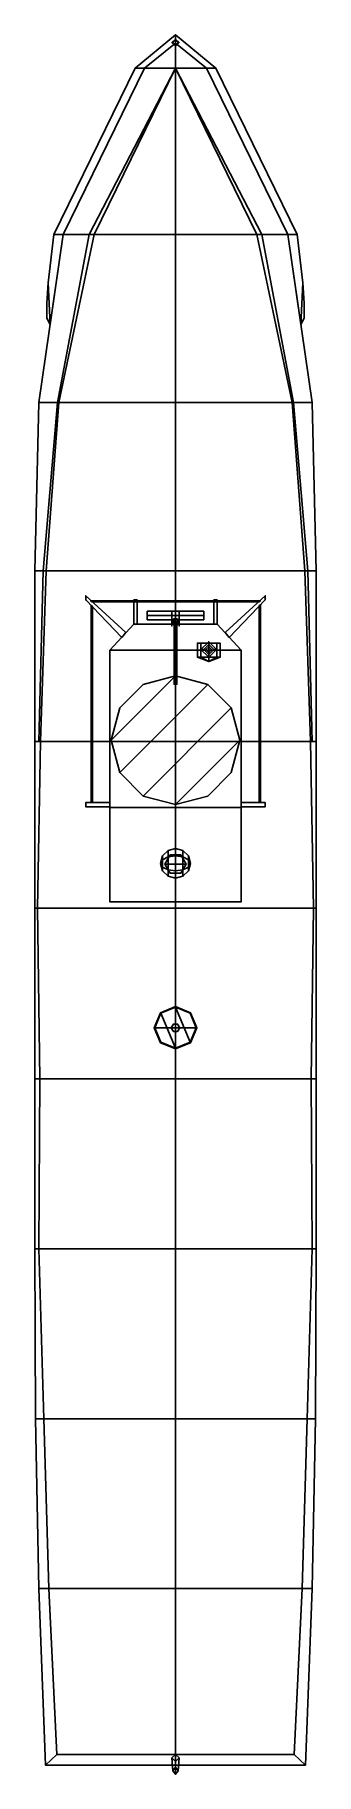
# Model space of a CAD drawing. Extents: x -2 to 2, y -12.3 to 12.2.
import ezdxf

# ---------------------------------------------------------------- set-up
doc = ezdxf.new("R2010")
doc.units = 0
doc.layers.get('0').update_dxf_attribs({"linetype": 'CONTINUOUS'})
doc.layers.add('HULL_ADDONS', color=6, linetype='CONTINUOUS')

msp = doc.modelspace()

# ---------------------------------------------------------------- linework, layer by layer
for points in [[(2.1e-15, 12.09, 1.08), (2e-15, 11.73999999999999, -0.120000000000001), (2e-15, 11.73999999999999, -0.120000000000001), (-0.4399999999999994, 11.73999999999999, 1.08)], [(2.1e-15, 12.09, 1.08), (2.1e-15, 12.09, 1.08), (-0.4399999999999994, 11.73999999999999, 1.08), (0.4400000000000033, 11.73999999999999, 1.08)], [(2.1e-15, 12.15, 1.279999999999999), (-0.0499999999999979, 12.1, 1.25), (-0.0399999999999979, 12.1, 3.289999999999999), (2.1e-15, 12.14, 3.289999999999999)], [(-0.0499999999999979, 12.1, 1.25), (2.1e-15, 12.05, 1.08), (2.1e-15, 12.06, 3.289999999999999), (-0.0399999999999979, 12.1, 3.289999999999999)], [(0.0400000000000021, 12.1, 3.289999999999999), (2.1e-15, 12.14, 3.289999999999999), (-0.0399999999999979, 12.1, 3.289999999999999), (2.1e-15, 12.06, 3.289999999999999)], [(0.0500000000000021, 12.1, 1.25), (2.1e-15, 12.15, 1.279999999999999), (2.1e-15, 12.14, 3.289999999999999), (0.0400000000000021, 12.1, 3.289999999999999)], [(2.1e-15, 12.05, 1.08), (0.0500000000000021, 12.1, 1.25), (0.0400000000000021, 12.1, 3.289999999999999), (2.1e-15, 12.06, 3.289999999999999)], [(0.4400000000000033, 11.73999999999999, 1.08), (2e-15, 11.73999999999999, -0.120000000000001), (2e-15, 11.73999999999999, -0.120000000000001), (2.1e-15, 12.09, 1.08)], [(-0.4399999999999994, 11.73999999999999, 1.08), (2e-15, 11.73999999999999, -0.120000000000001), (-1.219999999999997, 9.39000000000001, 0.0399999999999992), (-1.590000000000001, 9.39000000000001, 1.08)], [(0.4400000000000033, 11.73999999999999, 1.08), (-0.4399999999999994, 11.73999999999999, 1.08), (-1.590000000000001, 9.39000000000001, 1.08), (1.590000000000005, 9.390000000000002, 1.08)], [(2e-15, 11.73999999999999, -0.120000000000001), (2e-15, 11.73999999999999, -0.120000000000001), (-1.150000000000003, 9.39000000000001, -0.0300000000000011), (-1.219999999999997, 9.39000000000001, 0.0399999999999992)], [(2e-15, 11.73999999999999, -0.120000000000001), (2e-15, 11.73999999999999, -0.120000000000001), (1.8e-15, 9.39000000000001, -1.04), (-1.150000000000003, 9.39000000000001, -0.0300000000000011)], [(1.590000000000006, 9.390000000000002, 1.08), (1.220000000000001, 9.390000000000002, 0.0399999999999992), (2e-15, 11.73999999999999, -0.120000000000001), (0.4400000000000033, 11.73999999999999, 1.08)], [(1.150000000000008, 9.390000000000002, -0.0300000000000011), (1.8e-15, 9.39000000000001, -1.04), (2e-15, 11.73999999999999, -0.120000000000001), (2.3e-15, 11.73999999999999, -0.120000000000001)], [(1.220000000000001, 9.390000000000002, 0.0399999999999992), (1.150000000000008, 9.390000000000002, -0.0300000000000011), (2.3e-15, 11.73999999999999, -0.120000000000001), (2e-15, 11.73999999999999, -0.120000000000001)], [(-1.590000000000001, 9.39000000000001, 1.08), (-1.219999999999997, 9.39000000000001, 0.0399999999999992), (-1.67, 7.020000000000001, -0.1100000000000012), (-1.929999999999998, 7.020000000000001, 1.08)], [(1.590000000000006, 9.390000000000002, 1.08), (-1.590000000000001, 9.39000000000001, 1.08), (-1.929999999999998, 7.020000000000001, 1.08), (1.930000000000001, 7.019999999999994, 1.08)], [(-1.219999999999997, 9.39000000000001, 0.0399999999999992), (-1.150000000000003, 9.39000000000001, -0.0300000000000011), (-1.650000000000004, 7.020000000000001, -0.2100000000000008), (-1.67, 7.020000000000001, -0.1100000000000012)], [(-1.150000000000003, 9.39000000000001, -0.0300000000000011), (2.6e-15, 9.39000000000001, -1.04), (1.9e-15, 7.019999999999994, -1.08), (-1.650000000000004, 7.020000000000001, -0.2100000000000008)], [(1.650000000000007, 7.019999999999994, -0.2100000000000008), (1.9e-15, 7.019999999999994, -1.08), (2.6e-15, 9.39000000000001, -1.04), (1.150000000000008, 9.390000000000002, -0.0300000000000011)], [(1.670000000000003, 7.019999999999994, -0.1100000000000012), (1.650000000000007, 7.019999999999994, -0.2100000000000008), (1.150000000000008, 9.390000000000002, -0.0300000000000011), (1.220000000000001, 9.390000000000002, 0.0399999999999992)], [(1.930000000000001, 7.019999999999994, 1.08), (1.670000000000003, 7.019999999999994, -0.1100000000000012), (1.220000000000001, 9.390000000000002, 0.0399999999999992), (1.590000000000006, 9.390000000000002, 1.08)], [(-1.929999999999998, 7.020000000000001, 1.08), (-1.67, 7.020000000000001, -0.1100000000000012), (-1.870000000000003, 4.640000000000002, -0.1100000000000012), (-1.99, 4.640000000000002, 1.08)], [(-1.99, 4.640000000000002, 1.08), (1.990000000000001, 4.639999999999995, 1.08), (1.930000000000001, 7.019999999999994, 1.08), (-1.929999999999998, 7.020000000000001, 1.08)], [(-1.67, 7.020000000000001, -0.1100000000000012), (-1.650000000000004, 7.020000000000001, -0.2100000000000008), (-1.829999999999996, 4.640000000000002, -0.4300000000000016), (-1.870000000000003, 4.640000000000002, -0.1100000000000012)], [(-1.650000000000004, 7.020000000000001, -0.2100000000000008), (1.5e-15, 7.020000000000001, -1.08), (1.2e-15, 4.640000000000002, -1.099999999999999), (-1.829999999999996, 4.640000000000002, -0.4300000000000016)], [(1.829999999999998, 4.639999999999995, -0.4300000000000016), (1.2e-15, 4.640000000000002, -1.099999999999999), (1.5e-15, 7.020000000000001, -1.08), (1.650000000000007, 7.019999999999994, -0.2100000000000008)], [(1.870000000000004, 4.639999999999995, -0.1100000000000012), (1.829999999999998, 4.639999999999995, -0.4300000000000016), (1.650000000000007, 7.019999999999994, -0.2100000000000008), (1.670000000000003, 7.019999999999994, -0.1100000000000012)], [(1.990000000000001, 4.639999999999995, 1.08), (1.870000000000004, 4.639999999999995, -0.1100000000000012), (1.670000000000003, 7.019999999999994, -0.1100000000000012), (1.930000000000001, 7.019999999999994, 1.08)], [(-1.99, 4.640000000000002, 1.08), (-1.870000000000003, 4.640000000000002, -0.1100000000000012), (-1.93265060240964, 2.230000000000002, -0.1100000000000012), (-1.990000000000001, 2.230000000000002, 1.08)], [(1.990000000000001, 4.639999999999995, 1.08), (-1.99, 4.640000000000002, 1.08), (-1.990000000000001, 2.230000000000002, 1.08), (1.990000000000001, 2.229999999999995, 1.079999999999998)], [(-1.870000000000003, 4.640000000000002, -0.1100000000000012), (-1.829999999999996, 4.640000000000002, -0.4300000000000016), (-1.910000000000002, 2.230000000000002, -0.5800000000000002), (-1.93265060240964, 2.230000000000002, -0.1100000000000012)], [(-1.829999999999996, 4.640000000000002, -0.4300000000000016), (5e-16, 4.640000000000002, -1.099999999999999), (-5e-16, 2.229999999999995, -1.099999999999999), (-1.910000000000002, 2.230000000000002, -0.5800000000000002)], [(1.910000000000003, 2.229999999999995, -0.5800000000000002), (-5e-16, 2.229999999999995, -1.099999999999999), (5e-16, 4.640000000000002, -1.099999999999999), (1.829999999999998, 4.639999999999995, -0.4300000000000016)], [(1.932650602409641, 2.229999999999995, -0.1100000000000012), (1.910000000000003, 2.229999999999995, -0.5800000000000002), (1.829999999999998, 4.639999999999995, -0.4300000000000016), (1.870000000000004, 4.639999999999995, -0.1100000000000012)], [(1.990000000000001, 2.229999999999995, 1.08), (1.932650602409641, 2.229999999999995, -0.1100000000000012), (1.870000000000004, 4.639999999999995, -0.1100000000000012), (1.990000000000001, 4.639999999999995, 1.08)], [(-0.6999999999999992, 3.770000000000001, 2.959999999999999), (-0.6999999999999992, 3.770000000000001, 2.9), (-1.269999999999998, 4.29, 3.08), (-1.269999999999998, 4.29, 3.139999999999998)], [(-1.269999999999998, 4.229999999999998, 3.08), (-1.269999999999998, 4.29, 3.08), (-0.6999999999999992, 3.770000000000001, 2.9), (-0.759999999999999, 3.700000000000001, 2.9)], [(-1.269999999999998, 4.29, 3.139999999999998), (-1.269999999999998, 4.29, 3.08), (-1.269999999999998, 4.229999999999998, 3.08), (-1.269999999999998, 4.229999999999998, 3.139999999999998)], [(-0.759999999999999, 3.700000000000001, 2.959999999999999), (-0.6999999999999992, 3.770000000000001, 2.959999999999999), (-1.269999999999998, 4.29, 3.139999999999998), (-1.269999999999998, 4.229999999999998, 3.139999999999998)], [(-1.269999999999998, 4.229999999999998, 3.139999999999998), (-1.269999999999998, 4.229999999999998, 3.08), (-0.759999999999999, 3.700000000000001, 2.9), (-0.759999999999999, 3.700000000000001, 2.959999999999999)], [(-1.199999999999998, 4.220000000000004, 3.089999999999999), (-1.179999999999998, 4.205000000000003, 3.098660254037843), (1.180000000000001, 4.205000000000003, 3.098660254037843), (1.200000000000001, 4.220000000000004, 3.089999999999999)], [(-1.179999999999998, 4.205000000000003, 3.081339745962155), (-1.199999999999998, 4.220000000000004, 3.089999999999999), (1.200000000000001, 4.220000000000004, 3.089999999999999), (1.180000000000001, 4.205000000000003, 3.081339745962155)], [(-1.179999999999998, 4.205000000000003, 3.098660254037843), (-1.179999999999998, 4.205000000000003, 3.081339745962155), (1.180000000000001, 4.205000000000003, 3.081339745962155), (1.180000000000001, 4.205000000000003, 3.098660254037843)], [(-0.5899999999999987, 3.890000000000002, 2.959999999999999), (-0.5399999999999988, 3.890000000000002, 2.959999999999999), (-0.5399999999999988, 4.230000000000002, 3.139999999999998), (-0.5899999999999987, 4.230000000000002, 3.139999999999998)], [(-0.5899999999999987, 4.230000000000002, 3.08), (-0.5399999999999988, 4.230000000000002, 3.08), (-0.5399999999999988, 3.890000000000002, 2.9), (-0.5899999999999987, 3.890000000000002, 2.9)], [(-0.5899999999999987, 4.230000000000002, 3.139999999999998), (-0.5899999999999987, 4.230000000000002, 3.08), (-0.5899999999999987, 3.890000000000002, 2.9), (-0.5899999999999987, 3.890000000000002, 2.959999999999999)], [(-0.5399999999999988, 4.230000000000002, 3.139999999999998), (-0.5399999999999988, 4.230000000000002, 3.08), (-0.5899999999999987, 4.230000000000002, 3.08), (-0.5899999999999987, 4.230000000000002, 3.139999999999998)], [(-0.5399999999999988, 3.890000000000002, 2.959999999999999), (-0.5399999999999988, 3.890000000000002, 2.9), (-0.5399999999999988, 4.230000000000002, 3.08), (-0.5399999999999988, 4.230000000000002, 3.139999999999998)], [(0.5400000000000011, 3.890000000000002, 2.959999999999999), (0.5900000000000011, 3.890000000000002, 2.959999999999999), (0.5900000000000011, 4.230000000000002, 3.139999999999998), (0.5400000000000011, 4.230000000000002, 3.139999999999998)], [(0.5400000000000011, 4.230000000000002, 3.139999999999998), (0.5400000000000011, 4.230000000000002, 3.08), (0.5400000000000011, 3.890000000000002, 2.9), (0.5400000000000011, 3.890000000000002, 2.959999999999999)], [(0.5400000000000011, 4.230000000000002, 3.08), (0.5900000000000011, 4.230000000000002, 3.08), (0.5900000000000011, 3.890000000000002, 2.9), (0.5400000000000011, 3.890000000000002, 2.9)], [(0.5900000000000011, 4.230000000000002, 3.139999999999998), (0.5900000000000011, 4.230000000000002, 3.08), (0.5400000000000011, 4.230000000000002, 3.08), (0.5400000000000011, 4.230000000000002, 3.139999999999998)], [(0.5900000000000011, 3.890000000000002, 2.959999999999999), (0.5900000000000011, 3.890000000000002, 2.9), (0.5900000000000011, 4.230000000000002, 3.08), (0.5900000000000011, 4.230000000000002, 3.139999999999998)], [(1.270000000000001, 4.29, 3.08), (1.270000000000001, 4.230000000000002, 3.08), (0.7600000000000011, 3.700000000000001, 2.9), (0.7000000000000011, 3.770000000000001, 2.9)], [(1.270000000000001, 4.29, 3.139999999999998), (1.270000000000001, 4.29, 3.08), (0.7000000000000011, 3.770000000000001, 2.9), (0.7000000000000011, 3.770000000000001, 2.959999999999999)], [(0.7000000000000011, 3.770000000000001, 2.959999999999999), (0.7600000000000011, 3.700000000000001, 2.959999999999999), (1.270000000000001, 4.230000000000002, 3.139999999999998), (1.270000000000001, 4.29, 3.139999999999998)], [(0.7600000000000011, 3.700000000000001, 2.959999999999999), (0.7600000000000011, 3.700000000000001, 2.9), (1.270000000000001, 4.230000000000002, 3.08), (1.270000000000001, 4.230000000000002, 3.139999999999998)], [(1.270000000000001, 4.230000000000002, 3.139999999999998), (1.270000000000001, 4.230000000000002, 3.08), (1.270000000000001, 4.29, 3.08), (1.270000000000001, 4.29, 3.139999999999998)], [(-1.19, 1.370000000000001, 3.089999999999999), (-1.174999999999999, 1.370000000000001, 3.098660254037843), (-1.174999999999999, 4.140000000000002, 3.098660254037843), (-1.19, 4.150000000000003, 3.089999999999999)], [(-1.174999999999999, 1.370000000000001, 3.081339745962155), (-1.19, 1.370000000000001, 3.089999999999999), (-1.19, 4.150000000000003, 3.089999999999999), (-1.174999999999999, 4.140000000000002, 3.081339745962155)], [(-1.174999999999999, 1.370000000000001, 3.098660254037843), (-1.174999999999999, 1.370000000000001, 3.081339745962155), (-1.174999999999999, 4.140000000000002, 3.081339745962155), (-1.174999999999999, 4.140000000000002, 3.098660254037843)], [(-0.3999999999999989, 4.069999999999998, 5.839999999999998), (-0.399999999999999, 4.009999999999999, 5.899999999999996), (0.4000000000000011, 4.009999999999999, 5.899999999999996), (0.4000000000000012, 4.069999999999998, 5.839999999999998)], [(-0.399999999999999, 4.009999999999999, 5.779999999999999), (-0.3999999999999989, 4.069999999999998, 5.839999999999998), (0.4000000000000012, 4.069999999999998, 5.839999999999998), (0.4000000000000011, 4.009999999999999, 5.779999999999999)], [(-0.399999999999999, 4.009999999999999, 5.779999999999999), (-0.399999999999999, 3.950000000000001, 5.839999999999998), (-0.399999999999999, 4.009999999999999, 5.899999999999996), (-0.3999999999999989, 4.069999999999998, 5.839999999999998)], [(-0.399999999999999, 4.009999999999999, 5.899999999999996), (-0.399999999999999, 3.950000000000001, 5.839999999999998), (0.4000000000000011, 3.950000000000001, 5.839999999999998), (0.4000000000000011, 4.009999999999999, 5.899999999999996)], [(-0.399999999999999, 3.950000000000001, 5.839999999999998), (-0.399999999999999, 4.009999999999999, 5.779999999999999), (0.4000000000000011, 4.009999999999999, 5.779999999999999), (0.4000000000000011, 3.950000000000001, 5.839999999999998)], [(-0.0499999999999991, 3.860000000000001, 3.229999999999998), (-0.0499999999999991, 4.009999999999999, 3.229999999999998), (-0.0499999999999991, 4.06, 2.959999999999999), (-0.0499999999999991, 3.860000000000001, 2.959999999999999)], [(-0.0499999999999991, 3.860000000000001, 2.959999999999999), (-0.0499999999999991, 4.06, 2.959999999999999), (-0.0499999999999991, 4.009999999999999, 3.229999999999998), (-0.0499999999999991, 3.860000000000001, 3.229999999999998)], [(-0.0499999999999991, 3.92, 3.289999999999999), (-0.0499999999999991, 3.97, 3.289999999999999), (-0.0499999999999991, 4.009999999999999, 3.229999999999998), (-0.0499999999999991, 3.860000000000001, 3.229999999999998)], [(-0.0499999999999991, 3.860000000000001, 3.229999999999998), (-0.0499999999999991, 4.009999999999999, 3.229999999999998), (-0.0499999999999991, 3.97, 3.289999999999999), (-0.0499999999999991, 3.92, 3.289999999999999)], [(-0.0249999999999989, 3.963301270189221, 3.049999999999998), (-0.0499999999999989, 3.92, 3.049999999999998), (-0.0399999999999989, 3.92, 6.929999999999997), (-0.0199999999999989, 3.954641016151376, 6.929999999999997)], [(-0.0399999999999989, 3.92, 6.929999999999997), (-0.0199999999999989, 3.885358983848624, 6.929999999999997), (0.0200000000000011, 3.885358983848624, 6.929999999999997), (-0.0199999999999989, 3.954641016151376, 6.929999999999997)], [(0.0250000000000011, 3.963301270189221, 3.049999999999998), (-0.0249999999999989, 3.963301270189221, 3.049999999999998), (-0.0199999999999989, 3.954641016151376, 6.929999999999997), (0.0200000000000011, 3.954641016151376, 6.929999999999997)], [(-0.0199999999999989, 3.954641016151376, 6.929999999999997), (0.0200000000000011, 3.885358983848624, 6.929999999999997), (0.0400000000000011, 3.92, 6.929999999999997), (0.0200000000000011, 3.954641016151376, 6.929999999999997)], [(0.0500000000000011, 3.92, 3.049999999999998), (0.0250000000000011, 3.963301270189221, 3.049999999999998), (0.0200000000000011, 3.954641016151376, 6.929999999999997), (0.0400000000000011, 3.92, 6.929999999999997)], [(0.050000000000001, 3.860000000000001, 2.959999999999999), (0.050000000000001, 4.06, 2.959999999999999), (0.050000000000001, 4.009999999999999, 3.229999999999998), (0.050000000000001, 3.860000000000001, 3.229999999999998)], [(0.050000000000001, 3.860000000000001, 3.229999999999998), (0.050000000000001, 4.009999999999999, 3.229999999999998), (0.050000000000001, 4.06, 2.959999999999999), (0.050000000000001, 3.860000000000001, 2.959999999999999)], [(0.050000000000001, 3.92, 3.289999999999999), (0.050000000000001, 3.97, 3.289999999999999), (0.050000000000001, 4.009999999999999, 3.229999999999998), (0.050000000000001, 3.860000000000001, 3.229999999999998)], [(0.050000000000001, 3.860000000000001, 3.229999999999998), (0.050000000000001, 4.009999999999999, 3.229999999999998), (0.050000000000001, 3.97, 3.289999999999999), (0.050000000000001, 3.92, 3.289999999999999)], [(0.4000000000000012, 4.069999999999998, 5.839999999999998), (0.4000000000000011, 4.009999999999999, 5.899999999999996), (0.4000000000000011, 3.950000000000001, 5.839999999999998), (0.4000000000000011, 4.009999999999999, 5.779999999999999)], [(1.200000000000002, 4.160000000000001, 3.089999999999999), (1.185000000000001, 4.15, 3.098660254037843), (1.185000000000001, 1.370000000000001, 3.098660254037843), (1.200000000000001, 1.370000000000001, 3.089999999999999)], [(1.185000000000001, 4.15, 3.081339745962155), (1.200000000000002, 4.160000000000001, 3.089999999999999), (1.200000000000001, 1.370000000000001, 3.089999999999999), (1.185000000000001, 1.370000000000001, 3.081339745962155)], [(1.185000000000001, 4.15, 3.098660254037843), (1.185000000000001, 4.15, 3.081339745962155), (1.185000000000001, 1.370000000000001, 3.081339745962155), (1.185000000000001, 1.370000000000001, 3.098660254037843)], [(-0.5899999999999989, 3.890000000000002, 2.959999999999999), (-0.5899999999999989, 3.890000000000002, 1.08), (-0.929999999999999, 3.520000000000001, 1.08), (-0.929999999999999, 3.520000000000001, 2.959999999999999)], [(0.930000000000001, 3.520000000000001, 2.959999999999999), (0.5900000000000011, 3.890000000000002, 2.959999999999999), (-0.5899999999999989, 3.890000000000002, 2.959999999999999), (-0.929999999999999, 3.520000000000001, 2.959999999999999)], [(0.5900000000000011, 3.890000000000002, 2.959999999999999), (0.5900000000000011, 3.890000000000002, 1.08), (-0.5899999999999989, 3.890000000000002, 1.08), (-0.5899999999999989, 3.890000000000002, 2.959999999999999)], [(-0.0499999999999989, 3.92, 3.049999999999998), (-0.0249999999999989, 3.876698729810778, 3.049999999999998), (-0.0199999999999989, 3.885358983848624, 6.929999999999997), (-0.0399999999999989, 3.92, 6.929999999999997)], [(-0.0249999999999989, 3.876698729810778, 3.049999999999998), (0.0250000000000011, 3.876698729810778, 3.049999999999998), (0.0200000000000011, 3.885358983848624, 6.929999999999997), (-0.0199999999999989, 3.885358983848624, 6.929999999999997)], [(-0.019999999999999, 3.040000000000001, 6.119999999999999), (1e-15, 3.040000000000001, 6.15), (1.1e-15, 3.92, 5.839999999999998), (-0.0199999999999989, 3.92, 5.819999999999998)], [(1e-15, 3.040000000000001, 6.08), (-0.019999999999999, 3.040000000000001, 6.119999999999999), (-0.0199999999999989, 3.92, 5.819999999999998), (1.1e-15, 3.92, 5.799999999999998)], [(1e-15, 3.040000000000001, 6.15), (0.020000000000001, 3.040000000000001, 6.119999999999999), (0.0200000000000011, 3.92, 5.819999999999998), (1.1e-15, 3.92, 5.839999999999998)], [(0.020000000000001, 3.040000000000001, 6.119999999999999), (1e-15, 3.040000000000001, 6.08), (1.1e-15, 3.92, 5.799999999999998), (0.0200000000000011, 3.92, 5.819999999999998)], [(0.0250000000000011, 3.876698729810778, 3.049999999999998), (0.0500000000000011, 3.92, 3.049999999999998), (0.0400000000000011, 3.92, 6.929999999999997), (0.0200000000000011, 3.885358983848624, 6.929999999999997)], [(0.930000000000001, 3.520000000000001, 1.08), (0.5900000000000011, 3.890000000000002, 1.08), (0.5900000000000011, 3.890000000000002, 2.959999999999999), (0.930000000000001, 3.520000000000001, 2.959999999999999)], [(-0.929999999999999, 3.520000000000001, 2.959999999999999), (-0.929999999999999, 3.520000000000001, 1.08), (-0.9299999999999993, 1.300000000000001, 1.08), (-0.9299999999999993, 1.300000000000001, 2.959999999999999)], [(0.9300000000000007, 1.300000000000001, 2.959999999999999), (0.930000000000001, 3.520000000000001, 2.959999999999999), (-0.929999999999999, 3.520000000000001, 2.959999999999999), (-0.9299999999999993, 1.300000000000001, 2.959999999999999)], [(0.3100000000000034, 3.620000051987157, 3.609999956739452), (0.583137084989849, 3.620000051987157, 3.496862871749604), (0.4700000000000014, 3.620000051987157, 3.449999956739452), (0.3568629150101537, 3.620000051987157, 3.496862871749604)], [(0.3568629150101559, 3.620000051987157, 3.7231370417293), (0.6300000000000014, 3.620000051987157, 3.609999956739452), (0.583137084989849, 3.620000051987157, 3.496862871749604), (0.3100000000000013, 3.620000051987157, 3.609999956739452)], [(0.3568629150101537, 3.420000051987158, 3.496862871749604), (0.3100000000000012, 3.420000051987158, 3.609999956739452), (0.3100000000000013, 3.620000051987157, 3.609999956739452), (0.3568629150101537, 3.620000051987157, 3.496862871749604)], [(0.3100000000000012, 3.420000051987158, 3.609999956739452), (0.3568629150101537, 3.420000051987158, 3.7231370417293), (0.3568629150101537, 3.620000051987157, 3.7231370417293), (0.3100000000000013, 3.620000051987157, 3.609999956739452)], [(0.4700000000000012, 3.420000051987158, 3.449999956739452), (0.3568629150101537, 3.420000051987158, 3.496862871749604), (0.3568629150101537, 3.620000051987157, 3.496862871749604), (0.4700000000000014, 3.620000051987157, 3.449999956739452)], [(0.4700000000000035, 3.620000051987157, 3.769999956739452), (0.5831370849898511, 3.620000051987157, 3.7231370417293), (0.6300000000000014, 3.620000051987157, 3.609999956739452), (0.3568629150101537, 3.620000051987157, 3.7231370417293)], [(0.3568629150101537, 3.420000051987158, 3.7231370417293), (0.4700000000000012, 3.420000051987158, 3.769999956739452), (0.4700000000000014, 3.620000051987157, 3.769999956739452), (0.3568629150101537, 3.620000051987157, 3.7231370417293)], [(0.4700000000000011, 3.640000000000002, 2.959999999999999), (0.360000000000001, 3.530000000000003, 2.959999999999999), (0.360000000000001, 3.530000000000003, 3.089999999999999), (0.4700000000000011, 3.640000000000002, 3.089999999999999)], [(0.4000000000000011, 3.530000000000003, 3.299999999999998), (0.4700000000000011, 3.600000000000003, 3.299999999999998), (0.4700000000000011, 3.640000000000002, 3.089999999999999), (0.360000000000001, 3.530000000000003, 3.089999999999999)], [(0.360000000000001, 3.530000000000003, 2.959999999999999), (0.470000000000001, 3.420000000000003, 2.959999999999999), (0.470000000000001, 3.420000000000003, 3.089999999999999), (0.360000000000001, 3.530000000000003, 3.089999999999999)], [(0.470000000000001, 3.460000000000003, 3.299999999999998), (0.4000000000000011, 3.530000000000003, 3.299999999999998), (0.360000000000001, 3.530000000000003, 3.089999999999999), (0.470000000000001, 3.420000000000003, 3.089999999999999)], [(0.4000000000000011, 3.530000000000003, 3.299999999999998), (0.470000000000001, 3.460000000000003, 3.299999999999998), (0.5400000000000014, 3.530000000000003, 3.299999999999998), (0.4700000000000011, 3.600000000000003, 3.299999999999998)], [(0.470000000000001, 3.570000000000002, 3.299999999999998), (0.4300000000000011, 3.530000000000003, 3.299999999999998), (0.4300000000000011, 3.530000000000003, 3.469999999999998), (0.470000000000001, 3.570000000000002, 3.449999999999999)], [(0.4300000000000011, 3.530000000000003, 3.299999999999998), (0.470000000000001, 3.490000000000004, 3.299999999999998), (0.470000000000001, 3.490000000000004, 3.449999999999999), (0.4300000000000011, 3.530000000000003, 3.469999999999998)], [(0.5800000000000011, 3.530000000000003, 2.959999999999999), (0.4700000000000011, 3.640000000000002, 2.959999999999999), (0.4700000000000011, 3.640000000000002, 3.089999999999999), (0.5800000000000011, 3.530000000000003, 3.089999999999999)], [(0.4700000000000011, 3.600000000000003, 3.299999999999998), (0.5400000000000011, 3.530000000000003, 3.299999999999998), (0.5800000000000011, 3.530000000000003, 3.089999999999999), (0.4700000000000011, 3.640000000000002, 3.089999999999999)], [(0.583137084989849, 3.420000051987158, 3.496862871749604), (0.4700000000000012, 3.420000051987158, 3.449999956739452), (0.4700000000000014, 3.620000051987157, 3.449999956739452), (0.583137084989849, 3.620000051987157, 3.496862871749604)], [(0.4700000000000012, 3.420000051987158, 3.769999956739452), (0.583137084989849, 3.420000051987158, 3.7231370417293), (0.583137084989849, 3.620000051987157, 3.7231370417293), (0.4700000000000014, 3.620000051987157, 3.769999956739452)], [(0.5100000000000011, 3.530000000000003, 3.299999999999998), (0.470000000000001, 3.570000000000002, 3.299999999999998), (0.470000000000001, 3.570000000000002, 3.449999999999999), (0.5100000000000011, 3.530000000000003, 3.469999999999998)], [(0.470000000000001, 3.490000000000004, 3.299999999999998), (0.5100000000000011, 3.530000000000003, 3.299999999999998), (0.5100000000000011, 3.530000000000003, 3.469999999999998), (0.470000000000001, 3.490000000000004, 3.449999999999999)], [(0.470000000000001, 3.420000000000003, 2.959999999999999), (0.5800000000000011, 3.530000000000003, 2.959999999999999), (0.5800000000000011, 3.530000000000003, 3.089999999999999), (0.470000000000001, 3.420000000000003, 3.089999999999999)], [(0.5400000000000011, 3.530000000000003, 3.299999999999998), (0.470000000000001, 3.460000000000003, 3.299999999999998), (0.470000000000001, 3.420000000000003, 3.089999999999999), (0.5800000000000011, 3.530000000000003, 3.089999999999999)], [(0.6300000000000014, 3.420000051987158, 3.609999956739452), (0.583137084989849, 3.420000051987158, 3.496862871749604), (0.583137084989849, 3.620000051987157, 3.496862871749604), (0.6300000000000014, 3.620000051987157, 3.609999956739452)], [(0.583137084989849, 3.420000051987158, 3.7231370417293), (0.6300000000000014, 3.420000051987158, 3.609999956739452), (0.6300000000000014, 3.620000051987157, 3.609999956739452), (0.583137084989849, 3.620000051987157, 3.7231370417293)], [(0.9300000000000007, 1.300000000000001, 1.08), (0.930000000000001, 3.520000000000001, 1.08), (0.930000000000001, 3.520000000000001, 2.959999999999999), (0.9300000000000007, 1.300000000000001, 2.959999999999999)], [(0.3568629150101537, 3.420000051987158, 3.7231370417293), (0.3100000000000012, 3.420000051987158, 3.609999956739452), (0.4700000000000012, 3.360000051987155, 3.609999956739452)], [(0.3100000000000012, 3.420000051987158, 3.609999956739452), (0.3568629150101537, 3.420000051987158, 3.496862871749604), (0.4700000000000012, 3.360000051987155, 3.609999956739452)], [(0.3568629150101537, 3.420000051987158, 3.496862871749604), (0.4700000000000012, 3.420000051987158, 3.449999956739452), (0.4700000000000012, 3.360000051987155, 3.609999956739452)], [(0.4700000000000013, 3.420000051987158, 3.769999956739452), (0.3568629150101537, 3.420000051987158, 3.7231370417293), (0.4700000000000012, 3.360000051987155, 3.609999956739452)], [(0.4700000000000012, 3.420000051987158, 3.449999956739452), (0.583137084989849, 3.420000051987158, 3.496862871749604), (0.4700000000000012, 3.360000051987155, 3.609999956739452)], [(0.583137084989849, 3.420000051987158, 3.7231370417293), (0.4700000000000013, 3.420000051987158, 3.769999956739452), (0.4700000000000012, 3.360000051987155, 3.609999956739452)], [(0.6300000000000014, 3.420000051987158, 3.609999956739452), (0.583137084989849, 3.420000051987158, 3.7231370417293), (0.4700000000000012, 3.360000051987155, 3.609999956739452)], [(0.583137084989849, 3.420000051987158, 3.496862871749604), (0.6300000000000014, 3.420000051987158, 3.609999956739452), (0.4700000000000012, 3.360000051987155, 3.609999956739452)], [(-0.7880831174438385, 1.795000000000002, 3.389999999999998), (0.4550000000000016, 3.038083117443842, 3.389999999999998), (1.2e-15, 3.160000000000002, 3.389999999999998), (-0.909999999999999, 2.250000000000002, 3.389999999999998)], [(-0.9099999999999994, 2.250000000000002, 3.389999999999998), (1.5e-15, 3.160000000000002, 3.389999999999998), (-0.4549999999999991, 3.038083117443842, 3.389999999999998), (-0.7880831174438386, 2.705000000000002, 3.389999999999998)], [(-0.4549999999999991, 3.038083117443842, 2.959999999999999), (-0.7880831174438386, 2.705000000000002, 2.959999999999999), (-0.7880831174438386, 2.705000000000002, 3.389999999999998), (-0.4549999999999991, 3.038083117443842, 3.389999999999998)], [(-0.4549999999999994, 1.461916882556162, 3.389999999999998), (0.7880831174438407, 2.705000000000002, 3.389999999999998), (0.4550000000000014, 3.038083117443842, 3.389999999999998), (-0.7880831174438385, 1.795000000000002, 3.389999999999998)], [(1.2e-15, 3.160000000000002, 2.959999999999999), (-0.4549999999999991, 3.038083117443842, 2.959999999999999), (-0.4549999999999991, 3.038083117443842, 3.389999999999998), (1.2e-15, 3.160000000000002, 3.389999999999998)], [(0.020000000000001, 3.040000000000001, 6.119999999999999), (1e-15, 3.040000000000001, 6.15), (-0.019999999999999, 3.040000000000001, 6.119999999999999), (1e-15, 3.040000000000001, 6.08)], [(0.4550000000000014, 3.038083117443842, 2.959999999999999), (1.2e-15, 3.160000000000002, 2.959999999999999), (1.2e-15, 3.160000000000002, 3.389999999999998), (0.4550000000000014, 3.038083117443842, 3.389999999999998)], [(0.7880831174438404, 2.705000000000002, 2.959999999999999), (0.4550000000000014, 3.038083117443842, 2.959999999999999), (0.4550000000000014, 3.038083117443842, 3.389999999999998), (0.7880831174438404, 2.705000000000002, 3.389999999999998)], [(-0.7880831174438386, 2.705000000000002, 2.959999999999999), (-0.909999999999999, 2.250000000000002, 2.959999999999999), (-0.909999999999999, 2.250000000000002, 3.389999999999998), (-0.7880831174438386, 2.705000000000002, 3.389999999999998)], [(7e-16, 1.340000000000002, 3.389999999999998), (0.910000000000001, 2.250000000000002, 3.389999999999998), (0.7880831174438404, 2.705000000000002, 3.389999999999998), (-0.4549999999999994, 1.461916882556162, 3.389999999999998)], [(0.9100000000000008, 2.250000000000002, 2.959999999999999), (0.7880831174438404, 2.705000000000002, 2.959999999999999), (0.7880831174438404, 2.705000000000002, 3.389999999999998), (0.9100000000000008, 2.250000000000002, 3.389999999999998)], [(-1.990000000000001, 2.230000000000002, 1.08), (-1.910000000000002, 2.230000000000002, -0.5800000000000002), (-1.950000000000002, -0.119999999999997, -0.6700000000000002), (-1.990000000000001, -0.119999999999997, 1.08)], [(1.990000000000001, 2.229999999999995, 1.08), (-1.990000000000001, 2.230000000000002, 1.08), (-1.990000000000001, -0.119999999999997, 1.08), (1.990000000000001, -0.1200000000000041, 1.08)], [(-1.910000000000002, 2.230000000000002, -0.5800000000000002), (9e-16, 2.230000000000002, -1.099999999999999), (6e-16, -0.119999999999997, -1.099999999999999), (-1.950000000000002, -0.119999999999997, -0.6700000000000002)], [(-0.909999999999999, 2.250000000000002, 2.959999999999999), (-0.7880831174438385, 1.795000000000002, 2.959999999999999), (-0.7880831174438385, 1.795000000000002, 3.389999999999998), (-0.909999999999999, 2.250000000000002, 3.389999999999998)], [(0.4550000000000006, 1.461916882556162, 3.389999999999998), (0.7880831174438399, 1.795000000000002, 3.389999999999998), (0.9100000000000008, 2.250000000000002, 3.389999999999998), (7e-16, 1.340000000000002, 3.389999999999998)], [(1.950000000000002, -0.1200000000000041, -0.6700000000000002), (6e-16, -0.119999999999997, -1.099999999999999), (9e-16, 2.230000000000002, -1.099999999999999), (1.910000000000003, 2.229999999999995, -0.5800000000000002)], [(0.7880831174438399, 1.795000000000002, 2.959999999999999), (0.9100000000000008, 2.250000000000002, 2.959999999999999), (0.9100000000000008, 2.250000000000002, 3.389999999999998), (0.7880831174438399, 1.795000000000002, 3.389999999999998)], [(1.990000000000001, -0.1200000000000041, 1.08), (1.950000000000002, -0.1200000000000041, -0.6700000000000002), (1.910000000000003, 2.229999999999995, -0.5800000000000002), (1.990000000000001, 2.229999999999995, 1.08)], [(-0.7880831174438385, 1.795000000000002, 2.959999999999999), (-0.4549999999999994, 1.461916882556162, 2.959999999999999), (-0.4549999999999994, 1.461916882556162, 3.389999999999998), (-0.7880831174438385, 1.795000000000002, 3.389999999999998)], [(0.4550000000000006, 1.461916882556162, 2.959999999999999), (0.7880831174438399, 1.795000000000002, 2.959999999999999), (0.7880831174438399, 1.795000000000002, 3.389999999999998), (0.4550000000000006, 1.461916882556162, 3.389999999999998)], [(-1.269999999999999, 1.370000000000001, 3.139999999999998), (-1.269999999999999, 1.370000000000001, 3.08), (-1.269999999999999, 1.31, 3.08), (-1.269999999999999, 1.31, 3.139999999999998)], [(-0.9299999999999993, 1.31, 2.959999999999999), (-0.9299999999999993, 1.370000000000001, 2.959999999999999), (-1.269999999999999, 1.370000000000001, 3.139999999999998), (-1.269999999999999, 1.31, 3.139999999999998)], [(-0.9299999999999993, 1.370000000000001, 2.959999999999999), (-0.9299999999999993, 1.370000000000001, 2.9), (-1.269999999999999, 1.370000000000001, 3.08), (-1.269999999999999, 1.370000000000001, 3.139999999999998)], [(-1.269999999999999, 1.31, 3.08), (-1.269999999999999, 1.370000000000001, 3.08), (-0.9299999999999993, 1.370000000000001, 2.9), (-0.9299999999999993, 1.31, 2.9)], [(-1.269999999999999, 1.31, 3.139999999999998), (-1.269999999999999, 1.31, 3.08), (-0.9299999999999993, 1.31, 2.9), (-0.9299999999999993, 1.31, 2.959999999999999)], [(-0.9299999999999993, 1.300000000000001, 2.959999999999999), (-0.9299999999999993, 1.300000000000001, 2.199999999999999), (0.9300000000000007, 1.300000000000001, 2.199999999999999), (0.9300000000000007, 1.300000000000001, 2.959999999999999)], [(-0.9299999999999993, 1.300000000000001, 2.199999999999999), (-0.9299999999999993, 1.300000000000001, 1.08), (-0.9299999999999995, -0.0299999999999989, 1.08), (-0.9299999999999995, -0.0299999999999989, 2.199999999999999)], [(0.9300000000000006, -0.0299999999999989, 2.199999999999999), (0.9300000000000007, 1.300000000000001, 2.199999999999999), (-0.9299999999999993, 1.300000000000001, 2.199999999999999), (-0.9299999999999995, -0.0299999999999989, 2.199999999999999)], [(-0.4549999999999994, 1.461916882556162, 2.959999999999999), (7e-16, 1.340000000000002, 2.959999999999999), (7e-16, 1.340000000000002, 3.389999999999998), (-0.4549999999999994, 1.461916882556162, 3.389999999999998)], [(7e-16, 1.340000000000002, 2.959999999999999), (0.4550000000000006, 1.461916882556162, 2.959999999999999), (0.4550000000000006, 1.461916882556162, 3.389999999999998), (7e-16, 1.340000000000002, 3.389999999999998)], [(1.27, 1.370000000000003, 3.08), (1.27, 1.310000000000002, 3.08), (0.9300000000000007, 1.310000000000002, 2.9), (0.9300000000000007, 1.370000000000003, 2.9)], [(1.27, 1.370000000000003, 3.139999999999998), (1.27, 1.370000000000003, 3.08), (0.9300000000000007, 1.370000000000003, 2.9), (0.9300000000000007, 1.370000000000003, 2.959999999999999)], [(0.9300000000000007, 1.370000000000003, 2.959999999999999), (0.9300000000000007, 1.310000000000002, 2.959999999999999), (1.27, 1.310000000000002, 3.139999999999998), (1.27, 1.370000000000003, 3.139999999999998)], [(0.9300000000000007, 1.310000000000002, 2.959999999999999), (0.9300000000000007, 1.310000000000002, 2.9), (1.27, 1.310000000000002, 3.08), (1.27, 1.310000000000002, 3.139999999999998)], [(0.9300000000000006, -0.0299999999999989, 1.08), (0.9300000000000007, 1.300000000000001, 1.08), (0.9300000000000007, 1.300000000000001, 2.199999999999999), (0.9300000000000006, -0.0299999999999989, 2.199999999999999)], [(1.27, 1.310000000000002, 3.139999999999998), (1.27, 1.310000000000002, 3.08), (1.27, 1.370000000000003, 3.08), (1.27, 1.370000000000003, 3.139999999999998)], [(-0.2100000000000095, 0.5100000561149582, 3.680000019388035), (-0.1818653347947405, 0.5625000561149675, 3.770932686785403), (-0.1818653347947405, 0.6150000561149623, 3.680000019388035), (-0.2100000000000095, 0.5100000561149582, 3.680000019388035)], [(-0.2100000000000095, 0.5100000561149582, 3.680000019388035), (-0.1818653347947405, 0.6150000561149623, 3.680000019388035), (-0.1818653347947405, 0.5625000561149675, 3.589067351990667), (-0.2100000000000095, 0.5100000561149582, 3.680000019388035)], [(-0.2100000000000095, 0.5100000561149582, 3.680000019388035), (-0.1818653347947405, 0.4575000561149492, 3.770932686785403), (-0.1818653347947405, 0.5625000561149675, 3.770932686785403), (-0.2100000000000095, 0.5100000561149582, 3.680000019388035)], [(-0.2100000000000095, 0.5100000561149582, 3.680000019388035), (-0.1818653347947405, 0.5625000561149675, 3.589067351990667), (-0.1818653347947405, 0.4575000561149492, 3.589067351990653), (-0.2100000000000095, 0.5100000561149582, 3.680000019388035)], [(-0.2100000000000095, 0.5100000561149582, 3.680000019388028), (-0.1818653347947405, 0.4050000561149543, 3.680000019388028), (-0.1818653347947405, 0.4575000561149492, 3.770932686785403), (-0.2100000000000095, 0.5100000561149582, 3.680000019388035)], [(-0.2100000000000095, 0.5100000561149582, 3.680000019388035), (-0.1818653347947405, 0.4575000561149492, 3.589067351990653), (-0.1818653347947405, 0.4050000561149543, 3.680000019388028), (-0.2100000000000095, 0.5100000561149582, 3.680000019388028)], [(-0.1818653347947405, 0.5625000561149675, 3.770932686785403), (-0.1050000000000055, 0.6009327235123263, 3.837500019388034), (-0.1050000000000055, 0.6918653909096945, 3.680000019388035), (-0.1818653347947405, 0.6150000561149623, 3.680000019388035)], [(-0.1818653347947405, 0.6150000561149623, 3.680000019388035), (-0.1050000000000055, 0.6918653909096945, 3.680000019388035), (-0.1050000000000055, 0.6009327235123263, 3.522500019388036), (-0.1818653347947405, 0.5625000561149675, 3.589067351990667)], [(-0.1818653347947405, 0.4575000561149492, 3.770932686785403), (-0.1050000000000056, 0.4190673887175902, 3.837500019388048), (-0.1050000000000055, 0.6009327235123263, 3.837500019388034), (-0.1818653347947405, 0.5625000561149675, 3.770932686785403)], [(-0.1818653347947405, 0.5625000561149675, 3.589067351990667), (-0.1050000000000055, 0.6009327235123263, 3.522500019388036), (-0.1050000000000056, 0.4190673887175902, 3.522500019388022), (-0.1818653347947405, 0.4575000561149492, 3.589067351990653)], [(-0.0750000000000015, 0.6299038666826218, 2.200000019388031), (-0.1500000000000015, 0.5000000561149532, 2.200000019388031), (-0.1500000000000015, 0.5000000561149532, 3.500000019388028), (-0.0750000000000015, 0.6299038666826218, 3.500000019388028)], [(-0.1500000000000015, 0.5000000561149532, 3.500000019388028), (0.1499999999999985, 0.5000000561149532, 3.500000019388028), (0.0749999999999985, 0.6299038666826218, 3.500000019388028), (-0.0750000000000015, 0.6299038666826218, 3.500000019388028)], [(-0.1500000000000015, 0.5000000561149532, 2.200000019388031), (-0.0750000000000016, 0.3700962455472845, 2.200000019388031), (-0.0750000000000016, 0.3700962455472845, 3.500000019388028), (-0.1500000000000015, 0.5000000561149532, 3.500000019388028)], [(-0.0750000000000016, 0.3700962455472845, 3.500000019388028), (0.0749999999999984, 0.3700962455472845, 3.500000019388028), (0.1499999999999985, 0.5000000561149532, 3.500000019388028), (-0.1500000000000015, 0.5000000561149532, 3.500000019388028)], [(-0.1050000000000055, 0.6009327235123263, 3.837500019388034), (-1.5e-15, 0.6150000561149623, 3.861865354182771), (-1.5e-15, 0.7200000561149662, 3.680000019388035), (-0.1050000000000055, 0.6918653909096945, 3.680000019388035)], [(-0.1050000000000055, 0.6918653909096945, 3.680000019388035), (-1.5e-15, 0.7200000561149662, 3.680000019388035), (-1.5e-15, 0.6150000561149623, 3.498134684593299), (-0.1050000000000055, 0.6009327235123263, 3.522500019388036)], [(-0.1050000000000056, 0.4190673887175902, 3.837500019388048), (-1.6e-15, 0.4050000561149543, 3.861865354182786), (-1.5e-15, 0.6150000561149623, 3.861865354182771), (-0.1050000000000055, 0.6009327235123263, 3.837500019388034)], [(-0.1050000000000055, 0.6009327235123263, 3.522500019388036), (-1.5e-15, 0.6150000561149623, 3.498134684593299), (-1.6e-15, 0.4050000561149543, 3.498134684593285), (-0.1050000000000056, 0.4190673887175902, 3.522500019388022)], [(0.0749999999999985, 0.6299038666826218, 2.200000019388031), (-0.0750000000000015, 0.6299038666826218, 2.200000019388031), (-0.0750000000000015, 0.6299038666826218, 3.500000019388028), (0.0749999999999985, 0.6299038666826218, 3.500000019388028)], [(-1.5e-15, 0.6150000561149623, 3.861865354182771), (0.1050000000000024, 0.6009327235123263, 3.837500019388034), (0.1050000000000024, 0.6918653909096945, 3.680000019388035), (-1.5e-15, 0.7200000561149662, 3.680000019388035)], [(-1.5e-15, 0.7200000561149662, 3.680000019388035), (0.1050000000000024, 0.6918653909096945, 3.680000019388035), (0.1050000000000024, 0.6009327235123263, 3.522500019388036), (-1.5e-15, 0.6150000561149623, 3.498134684593299)], [(-1.6e-15, 0.4050000561149543, 3.861865354182786), (0.1050000000000024, 0.4190673887175902, 3.837500019388048), (0.1050000000000024, 0.6009327235123263, 3.837500019388034), (-1.5e-15, 0.6150000561149623, 3.861865354182771)], [(-1.5e-15, 0.6150000561149623, 3.498134684593299), (0.1050000000000024, 0.6009327235123263, 3.522500019388036), (0.1050000000000024, 0.4190673887175902, 3.522500019388022), (-1.6e-15, 0.4050000561149543, 3.498134684593285)], [(0.1499999999999985, 0.5000000561149532, 2.200000019388031), (0.0749999999999985, 0.6299038666826218, 2.200000019388031), (0.0749999999999985, 0.6299038666826218, 3.500000019388028), (0.1499999999999985, 0.5000000561149532, 3.500000019388028)], [(0.0749999999999984, 0.3700962455472845, 2.200000019388031), (0.1499999999999985, 0.5000000561149532, 2.200000019388031), (0.1499999999999985, 0.5000000561149532, 3.500000019388028), (0.0749999999999984, 0.3700962455472845, 3.500000019388028)], [(0.1050000000000024, 0.6009327235123263, 3.837500019388034), (0.1818653347947375, 0.5625000561149675, 3.770932686785403), (0.1818653347947375, 0.6150000561149623, 3.680000019388035), (0.1050000000000024, 0.6918653909096945, 3.680000019388035)], [(0.1050000000000024, 0.6918653909096945, 3.680000019388035), (0.1818653347947375, 0.6150000561149623, 3.680000019388035), (0.1818653347947375, 0.5625000561149675, 3.589067351990667), (0.1050000000000024, 0.6009327235123263, 3.522500019388036)], [(0.1050000000000024, 0.4190673887175902, 3.837500019388048), (0.1818653347947374, 0.4575000561149492, 3.770932686785403), (0.1818653347947375, 0.5625000561149675, 3.770932686785403), (0.1050000000000024, 0.6009327235123263, 3.837500019388034)], [(0.1050000000000024, 0.6009327235123263, 3.522500019388036), (0.1818653347947375, 0.5625000561149675, 3.589067351990667), (0.1818653347947374, 0.4575000561149492, 3.589067351990653), (0.1050000000000024, 0.4190673887175902, 3.522500019388022)], [(0.1818653347947375, 0.5625000561149675, 3.770932686785403), (0.2100000000000064, 0.5100000561149582, 3.680000019388035), (0.2100000000000064, 0.5100000561149582, 3.680000019388035), (0.1818653347947375, 0.6150000561149623, 3.680000019388035)], [(0.1818653347947375, 0.6150000561149623, 3.680000019388035), (0.2100000000000064, 0.5100000561149582, 3.680000019388035), (0.2100000000000064, 0.5100000561149582, 3.680000019388035), (0.1818653347947375, 0.5625000561149675, 3.589067351990667)], [(0.1818653347947374, 0.4575000561149492, 3.770932686785403), (0.2100000000000064, 0.5100000561149582, 3.680000019388035), (0.2100000000000064, 0.5100000561149582, 3.680000019388035), (0.1818653347947375, 0.5625000561149675, 3.770932686785403)], [(0.1818653347947375, 0.5625000561149675, 3.589067351990667), (0.2100000000000064, 0.5100000561149582, 3.680000019388035), (0.2100000000000064, 0.5100000561149582, 3.680000019388035), (0.1818653347947374, 0.4575000561149492, 3.589067351990653)], [(0.1818653347947374, 0.4050000561149543, 3.680000019388028), (0.2100000000000064, 0.5100000561149582, 3.680000019388028), (0.2100000000000064, 0.5100000561149582, 3.680000019388035), (0.1818653347947374, 0.4575000561149492, 3.770932686785403)], [(0.1818653347947374, 0.4575000561149492, 3.589067351990653), (0.2100000000000064, 0.5100000561149582, 3.680000019388035), (0.2100000000000064, 0.5100000561149582, 3.680000019388028), (0.1818653347947374, 0.4050000561149543, 3.680000019388028)], [(-0.1818653347947405, 0.4050000561149543, 3.680000019388028), (-0.1050000000000056, 0.3281347213202221, 3.680000019388028), (-0.1050000000000056, 0.4190673887175902, 3.837500019388048), (-0.1818653347947405, 0.4575000561149492, 3.770932686785403)], [(-0.1818653347947405, 0.4575000561149492, 3.589067351990653), (-0.1050000000000056, 0.4190673887175902, 3.522500019388022), (-0.1050000000000056, 0.3281347213202221, 3.680000019388028), (-0.1818653347947405, 0.4050000561149543, 3.680000019388028)], [(-0.1050000000000056, 0.3281347213202221, 3.680000019388028), (-1.6e-15, 0.3000000561149503, 3.680000019388028), (-1.6e-15, 0.4050000561149543, 3.861865354182786), (-0.1050000000000056, 0.4190673887175902, 3.837500019388048)], [(-0.1050000000000056, 0.4190673887175902, 3.522500019388022), (-1.6e-15, 0.4050000561149543, 3.498134684593285), (-1.6e-15, 0.3000000561149503, 3.680000019388028), (-0.1050000000000056, 0.3281347213202221, 3.680000019388028)], [(-0.0750000000000016, 0.3700962455472845, 2.200000019388031), (0.0749999999999984, 0.3700962455472845, 2.200000019388031), (0.0749999999999984, 0.3700962455472845, 3.500000019388028), (-0.0750000000000016, 0.3700962455472845, 3.500000019388028)], [(-1.6e-15, 0.3000000561149503, 3.680000019388028), (0.1050000000000024, 0.3281347213202221, 3.680000019388028), (0.1050000000000024, 0.4190673887175902, 3.837500019388048), (-1.6e-15, 0.4050000561149543, 3.861865354182786)], [(-1.6e-15, 0.4050000561149543, 3.498134684593285), (0.1050000000000024, 0.4190673887175902, 3.522500019388022), (0.1050000000000024, 0.3281347213202221, 3.680000019388028), (-1.6e-15, 0.3000000561149503, 3.680000019388028)], [(0.1050000000000024, 0.3281347213202221, 3.680000019388028), (0.1818653347947374, 0.4050000561149543, 3.680000019388028), (0.1818653347947374, 0.4575000561149492, 3.770932686785403), (0.1050000000000024, 0.4190673887175902, 3.837500019388048)], [(0.1050000000000024, 0.4190673887175902, 3.522500019388022), (0.1818653347947374, 0.4575000561149492, 3.589067351990653), (0.1818653347947374, 0.4050000561149543, 3.680000019388028), (0.1050000000000024, 0.3281347213202221, 3.680000019388028)], [(-1.989999999999993, -2.530000000000004, 1.08), (1.989999999999995, -2.529999999999997, 1.08), (1.990000000000001, -0.1200000000000041, 1.08), (-1.990000000000001, -0.119999999999997, 1.08)], [(-1.990000000000001, -0.119999999999997, 1.08), (-1.950000000000002, -0.119999999999997, -0.6700000000000002), (-1.92, -2.530000000000004, -0.7599999999999999), (-1.989999999999993, -2.530000000000004, 1.08)], [(-1.950000000000002, -0.119999999999997, -0.6700000000000002), (-7e-16, -0.119999999999997, -1.099999999999999), (1.2e-15, -2.530000000000004, -1.05), (-1.92, -2.530000000000004, -0.7599999999999999)], [(-0.9299999999999995, -0.0299999999999989, 2.199999999999999), (-0.9299999999999995, -0.0299999999999989, 1.08), (0.9300000000000006, -0.0299999999999989, 1.08), (0.9300000000000006, -0.0299999999999989, 2.199999999999999)], [(1.920000000000002, -2.529999999999997, -0.7599999999999999), (1.2e-15, -2.530000000000004, -1.05), (-7e-16, -0.119999999999997, -1.099999999999999), (1.950000000000002, -0.1200000000000041, -0.6700000000000002)], [(1.989999999999995, -2.529999999999997, 1.08), (1.920000000000002, -2.529999999999997, -0.7599999999999999), (1.950000000000002, -0.1200000000000041, -0.6700000000000002), (1.990000000000001, -0.1200000000000041, 1.08)], [(-0.2899999999999996, -1.809999999999998, 1.199999999999999), (-0.2050609665440984, -1.604939033455898, 1.199999999999999), (-0.2121320343559638, -1.597867965644034, 1.08), (-0.2999999999999996, -1.809999999999998, 1.08)], [(-0.2899999999999996, -1.809999999999998, 1.199999999999999), (-0.2050609665440984, -2.015060966544097, 1.199999999999999), (0, -2.100000000000009, 1.200000000000001), (-0.2050609665440983, -1.604939033455914, 1.200000000000041)], [(-0.2050609665440984, -1.604939033455898, 1.199999999999999), (4e-16, -1.519999999999999, 1.199999999999999), (4e-16, -1.509999999999997, 1.08), (-0.2121320343559638, -1.597867965644034, 1.08)], [(-0.2050609665440983, -1.604939033455898, 1.199999999999999), (1e-15, -2.099999999999997, 1.199999999999997), (0.2050609665440994, -2.015060966544097, 1.199999999999999), (1.1e-15, -1.520000000000002, 1.20000000000004)], [(4e-16, -1.519999999999999, 1.199999999999999), (0.2050609665440992, -1.604939033455898, 1.199999999999999), (0.2121320343559646, -1.597867965644034, 1.08), (4e-16, -1.509999999999997, 1.08)], [(1e-15, -2.099999999999992, 1.199999999999997), (1.1e-15, -1.519999999999986, 1.199999999999997), (1.1e-15, -1.74999999999999, 1.819999999999998), (1e-15, -1.869999999999995, 1.819999999999998)], [(1e-15, -1.869999999999995, 1.819999999999998), (1.1e-15, -1.74999999999999, 1.819999999999998), (1.1e-15, -1.519999999999986, 1.199999999999997), (1e-15, -2.099999999999992, 1.199999999999997)], [(1.1e-15, -1.520000000000002, 1.20000000000004), (0.2050609665440992, -2.015060966544097, 1.199999999999999), (0.2900000000000006, -1.809999999999998, 1.199999999999999), (0.2050609665440992, -1.604939033455898, 1.199999999999999)], [(0.2050609665440992, -1.604939033455898, 1.199999999999999), (0.2900000000000004, -1.809999999999998, 1.199999999999999), (0.3000000000000003, -1.809999999999998, 1.08), (0.2121320343559646, -1.597867965644034, 1.08)], [(-0.2050609665440984, -2.015060966544097, 1.199999999999999), (-0.2899999999999996, -1.809999999999998, 1.199999999999999), (-0.2999999999999996, -1.809999999999998, 1.08), (-0.2121320343559638, -2.022132034355962, 1.08)], [(0.2899999999999991, -1.809999999999993, 1.199999999999997), (-0.2900000000000025, -1.809999999999993, 1.199999999999997), (-0.0600000000000021, -1.809999999999993, 1.819999999999998), (0.0599999999999987, -1.809999999999993, 1.819999999999998)], [(0.0599999999999987, -1.809999999999993, 1.819999999999998), (-0.0600000000000021, -1.809999999999993, 1.819999999999998), (-0.2900000000000025, -1.809999999999993, 1.199999999999997), (0.2899999999999991, -1.809999999999993, 1.199999999999997)], [(-0.0299999999999996, -1.758038475772925, 1.199999999999997), (-0.0599999999999996, -1.809999999999993, 1.199999999999997), (-0.0599999999999996, -1.809999999999993, 2.389999999999998), (-0.0299999999999996, -1.758038475772925, 2.389999999999998)], [(-0.0599999999999996, -1.809999999999993, 1.199999999999997), (-0.0299999999999996, -1.86196152422706, 1.199999999999997), (-0.0299999999999996, -1.86196152422706, 2.389999999999998), (-0.0599999999999996, -1.809999999999993, 2.389999999999998)], [(0.0300000000000004, -1.758038475772925, 1.199999999999997), (-0.0299999999999996, -1.758038475772925, 1.199999999999997), (-0.0299999999999996, -1.758038475772925, 2.389999999999998), (0.0300000000000004, -1.758038475772925, 2.389999999999998)], [(-0.0299999999999996, -1.86196152422706, 1.199999999999997), (0.0300000000000004, -1.86196152422706, 1.199999999999997), (0.0300000000000004, -1.86196152422706, 2.389999999999998), (-0.0299999999999996, -1.86196152422706, 2.389999999999998)], [(0.0600000000000004, -1.809999999999993, 1.199999999999997), (0.0300000000000004, -1.758038475772925, 1.199999999999997), (0.0300000000000004, -1.758038475772925, 2.389999999999998), (0.0600000000000004, -1.809999999999993, 2.389999999999998)], [(0.0300000000000004, -1.86196152422706, 1.199999999999997), (0.0600000000000004, -1.809999999999993, 1.199999999999997), (0.0600000000000004, -1.809999999999993, 2.389999999999998), (0.0300000000000004, -1.86196152422706, 2.389999999999998)], [(0.2900000000000004, -1.809999999999998, 1.199999999999999), (0.2050609665440992, -2.015060966544097, 1.199999999999999), (0.2121320343559646, -2.022132034355962, 1.08), (0.3000000000000003, -1.809999999999998, 1.08)], [(4e-16, -2.099999999999997, 1.199999999999999), (-0.2050609665440984, -2.015060966544097, 1.199999999999999), (-0.2121320343559638, -2.022132034355962, 1.08), (4e-16, -2.109999999999998, 1.08)], [(0.2050609665440992, -2.015060966544097, 1.199999999999999), (4e-16, -2.099999999999997, 1.199999999999999), (4e-16, -2.109999999999998, 1.08), (0.2121320343559646, -2.022132034355962, 1.08)], [(-1.989999999999993, -2.530000000000004, 1.08), (-1.92, -2.530000000000004, -0.7599999999999999), (-1.929999999999999, -4.930000000000005, -0.7599999999999999), (-1.989999999999994, -4.930000000000005, 1.08)], [(1.989999999999995, -2.529999999999997, 1.08), (-1.989999999999993, -2.530000000000004, 1.08), (-1.989999999999994, -4.930000000000005, 1.08), (1.989999999999994, -4.929999999999997, 1.08)], [(-1.92, -2.530000000000004, -0.7599999999999999), (3e-16, -2.529999999999997, -1.05), (0, -4.929999999999997, -1.099999999999999), (-1.929999999999999, -4.930000000000005, -0.7599999999999999)], [(1.929999999999999, -4.929999999999997, -0.7599999999999999), (0, -4.929999999999997, -1.099999999999999), (3e-16, -2.529999999999997, -1.05), (1.920000000000002, -2.529999999999997, -0.7599999999999999)], [(1.989999999999994, -4.929999999999997, 1.08), (1.929999999999999, -4.929999999999997, -0.7599999999999999), (1.920000000000002, -2.529999999999997, -0.7599999999999999), (1.989999999999995, -2.529999999999997, 1.08)], [(-1.989999999999994, -4.930000000000005, 1.08), (-1.929999999999999, -4.930000000000005, -0.7599999999999999), (-1.859999999999999, -7.330000000000003, -0.710000000000001), (-1.979999999999997, -7.330000000000003, 1.08)], [(1.989999999999994, -4.929999999999997, 1.08), (-1.989999999999994, -4.930000000000005, 1.08), (-1.979999999999997, -7.330000000000003, 1.08), (1.979999999999996, -7.329999999999996, 1.08)], [(-1.929999999999999, -4.930000000000005, -0.7599999999999999), (9e-16, -4.930000000000005, -1.099999999999999), (-3e-16, -7.329999999999996, -0.9700000000000008), (-1.859999999999999, -7.330000000000003, -0.710000000000001)], [(1.859999999999999, -7.329999999999996, -0.710000000000001), (-3e-16, -7.329999999999996, -0.9700000000000008), (9e-16, -4.930000000000005, -1.099999999999999), (1.929999999999999, -4.929999999999997, -0.7599999999999999)], [(1.979999999999996, -7.329999999999996, 1.08), (1.859999999999999, -7.329999999999996, -0.710000000000001), (1.929999999999999, -4.929999999999997, -0.7599999999999999), (1.989999999999994, -4.929999999999997, 1.08)], [(-1.929999999999995, -9.730000000000002, 1.08), (1.929999999999992, -9.729999999999997, 1.08), (1.979999999999996, -7.329999999999996, 1.08), (-1.979999999999997, -7.330000000000003, 1.08)], [(-1.979999999999997, -7.330000000000003, 1.08), (-1.859999999999999, -7.330000000000003, -0.710000000000001), (-1.789999999999995, -9.730000000000002, -0.6800000000000016), (-1.929999999999995, -9.730000000000002, 1.08)], [(-1.859999999999999, -7.330000000000003, -0.710000000000001), (2e-16, -7.329999999999996, -0.9700000000000008), (-6e-16, -9.729999999999995, -0.8700000000000011), (-1.789999999999995, -9.730000000000002, -0.6800000000000016)], [(1.789999999999991, -9.729999999999995, -0.6800000000000016), (-6e-16, -9.729999999999995, -0.8700000000000011), (2e-16, -7.329999999999996, -0.9700000000000008), (1.859999999999999, -7.329999999999996, -0.710000000000001)], [(1.929999999999992, -9.729999999999997, 1.08), (1.789999999999991, -9.729999999999995, -0.6800000000000016), (1.859999999999999, -7.329999999999996, -0.710000000000001), (1.979999999999996, -7.329999999999996, 1.08)], [(-1.929999999999995, -9.730000000000002, 1.08), (-1.789999999999995, -9.730000000000002, -0.6800000000000016), (-1.679999999999994, -12.06999999999999, -0.6300000000000009), (-1.840000000000005, -12.21999999999999, 1.08)], [(1.929999999999992, -9.729999999999997, 1.08), (-1.929999999999995, -9.730000000000002, 1.08), (-1.840000000000005, -12.21999999999999, 1.08), (1.840000000000002, -12.21999999999999, 1.08)], [(-1.789999999999995, -9.730000000000002, -0.6800000000000016), (-6e-16, -9.730000000000002, -0.8700000000000011), (-9e-16, -12.06999999999999, -0.7500000000000001), (-1.679999999999994, -12.06999999999999, -0.6300000000000009)], [(1.679999999999991, -12.06999999999999, -0.6300000000000009), (-9e-16, -12.06999999999999, -0.7500000000000001), (-6e-16, -9.730000000000002, -0.8700000000000011), (1.789999999999991, -9.729999999999995, -0.6800000000000016)], [(1.840000000000002, -12.21999999999999, 1.08), (1.679999999999991, -12.06999999999999, -0.6300000000000009), (1.789999999999991, -9.729999999999995, -0.6800000000000016), (1.929999999999992, -9.729999999999997, 1.08)], [(1.840000000000002, -12.21999999999999, 1.08), (-1.840000000000005, -12.21999999999999, 1.08), (-1.679999999999994, -12.06999999999999, -0.6300000000000009), (1.679999999999991, -12.06999999999999, -0.6300000000000009)], [(1.679999999999991, -12.06999999999999, -0.6300000000000009), (-1.679999999999994, -12.06999999999999, -0.6300000000000009), (-9e-16, -12.06999999999999, -0.7500000000000001)], [(-9e-16, -12.06999999999999, 1.08), (-0.0500000000000009, -12.11999999999999, 1.08), (-0.0400000000000009, -12.29999999999999, 2.939999999999999), (-9e-16, -12.24999999999999, 2.939999999999999)], [(-0.0500000000000009, -12.11999999999999, 1.08), (-9e-16, -12.17, 1.08), (-9e-16, -12.35, 2.939999999999999), (-0.0400000000000009, -12.29999999999999, 2.939999999999999)], [(0.0399999999999991, -12.29999999999999, 2.939999999999999), (-9e-16, -12.24999999999999, 2.939999999999999), (-0.0400000000000009, -12.29999999999999, 2.939999999999999), (-9e-16, -12.35, 2.939999999999999)], [(0.0499999999999991, -12.11999999999999, 1.08), (-9e-16, -12.06999999999999, 1.08), (-9e-16, -12.24999999999999, 2.939999999999999), (0.0399999999999991, -12.29999999999999, 2.939999999999999)], [(-9e-16, -12.17, 1.08), (0.0499999999999991, -12.11999999999999, 1.08), (0.0399999999999991, -12.29999999999999, 2.939999999999999), (-9e-16, -12.35, 2.939999999999999)]]:
    msp.add_3dface(points)
at = {"layer": 'HULL_ADDONS'}
for points in [[(-0.4399999999999994, 11.73999999999999, 1.08), (-0.5699999999999984, 11.73999999999999, 1.459999999999999), (2.1e-15, 12.21, 1.459999999999999), (2.1e-15, 12.09, 1.08)], [(2.1e-15, 12.09, 1.08), (2.1e-15, 12.21, 1.459999999999999), (-0.5699999999999984, 11.73999999999999, 1.459999999999999), (-0.4399999999999994, 11.73999999999999, 1.08)], [(2.1e-15, 12.09, 1.08), (2.1e-15, 12.21, 1.459999999999999), (0.5700000000000023, 11.73999999999999, 1.459999999999999), (0.4400000000000033, 11.73999999999999, 1.08)], [(0.4400000000000033, 11.73999999999999, 1.08), (0.5700000000000023, 11.73999999999999, 1.459999999999999), (2.1e-15, 12.21, 1.459999999999999), (2.1e-15, 12.09, 1.08)], [(-0.4399999999999994, 11.73999999999999, 1.08), (-0.5699999999999984, 11.73999999999999, 1.459999999999999), (-1.719999999999997, 9.39000000000001, 1.459999999999999), (-1.590000000000001, 9.39000000000001, 1.08)], [(-1.590000000000001, 9.39000000000001, 1.08), (-1.719999999999997, 9.39000000000001, 1.459999999999999), (-0.5699999999999984, 11.73999999999999, 1.459999999999999), (-0.4399999999999994, 11.73999999999999, 1.08)], [(0.4400000000000033, 11.73999999999999, 1.08), (0.5700000000000023, 11.73999999999999, 1.459999999999999), (1.720000000000001, 9.390000000000002, 1.459999999999999), (1.590000000000006, 9.390000000000002, 1.08)], [(1.590000000000006, 9.390000000000002, 1.08), (1.720000000000001, 9.390000000000002, 1.459999999999999), (0.5700000000000023, 11.73999999999999, 1.459999999999999), (0.4400000000000033, 11.73999999999999, 1.08)], [(-1.772194092827004, 8.120000000000006, 1.08), (-1.799999999999998, 8.710000000000003, 1.459999999999999), (-1.719999999999998, 9.390000000000002, 1.459999999999999), (-1.589999999999998, 9.390000000000002, 1.08)], [(-1.589999999999998, 9.390000000000002, 1.08), (-1.719999999999998, 9.390000000000002, 1.459999999999999), (-1.799999999999998, 8.710000000000003, 1.459999999999999), (-1.772194092827004, 8.120000000000006, 1.08)], [(1.772194092827007, 8.120000000000006, 1.08), (1.800000000000001, 8.710000000000003, 1.459999999999999), (1.720000000000001, 9.390000000000002, 1.459999999999999), (1.590000000000001, 9.390000000000002, 1.08)], [(1.590000000000001, 9.390000000000002, 1.08), (1.720000000000001, 9.390000000000002, 1.459999999999999), (1.800000000000001, 8.710000000000003, 1.459999999999999), (1.772194092827007, 8.120000000000006, 1.08)], [(-1.819999999999998, 8.210000000000003, 1.199999999999999), (-1.819999999999998, 8.420000000000003, 1.379999999999999), (-1.799999999999998, 8.709999999999996, 1.459999999999999), (-1.772194092827003, 8.120000000000006, 1.08)], [(-1.772194092827003, 8.120000000000006, 1.08), (-1.799999999999998, 8.709999999999996, 1.459999999999999), (-1.819999999999998, 8.420000000000003, 1.379999999999999), (-1.819999999999998, 8.210000000000003, 1.199999999999999)], [(1.772194092827007, 8.120000000000006, 1.08), (1.800000000000001, 8.709999999999996, 1.459999999999999), (1.820000000000001, 8.420000000000003, 1.379999999999999), (1.820000000000001, 8.210000000000003, 1.199999999999999)], [(1.820000000000001, 8.210000000000003, 1.199999999999999), (1.820000000000001, 8.420000000000003, 1.379999999999999), (1.800000000000001, 8.709999999999996, 1.459999999999999), (1.772194092827007, 8.120000000000006, 1.08)], [(-0.9299999999999995, -0.0299999999999989, 2.199999999999999), (-0.9299999999999993, 1.300000000000001, 2.199999999999999), (-0.9299999999999993, 1.300000000000001, 3.379999999999999), (-0.9299999999999995, -0.0299999999999989, 3.379999999999999)], [(-0.9299999999999995, -0.0299999999999989, 3.379999999999999), (-0.9299999999999993, 1.300000000000001, 3.379999999999999), (-0.9299999999999993, 1.300000000000001, 2.199999999999999), (-0.9299999999999995, -0.0299999999999989, 2.199999999999999)], [(-0.9299999999999993, 1.300000000000001, 3.379999999999999), (0.9300000000000007, 1.300000000000001, 3.379999999999999), (0.9300000000000007, 1.300000000000001, 2.959999999999999), (-0.9299999999999993, 1.300000000000001, 2.959999999999999)], [(-0.9299999999999993, 1.300000000000001, 2.959999999999999), (0.9300000000000007, 1.300000000000001, 2.959999999999999), (0.9300000000000007, 1.300000000000001, 3.379999999999999), (-0.9299999999999993, 1.300000000000001, 3.379999999999999)], [(0.9300000000000004, -0.0299999999999989, 2.199999999999999), (0.9300000000000007, 1.300000000000001, 2.199999999999999), (0.9300000000000007, 1.300000000000001, 3.379999999999999), (0.9300000000000004, -0.0299999999999989, 3.379999999999999)], [(0.9300000000000004, -0.0299999999999989, 3.379999999999999), (0.9300000000000007, 1.300000000000001, 3.379999999999999), (0.9300000000000007, 1.300000000000001, 2.199999999999999), (0.9300000000000004, -0.0299999999999989, 2.199999999999999)]]:
    msp.add_3dface(points, dxfattribs=at)

doc.saveas('drawing.dxf')
